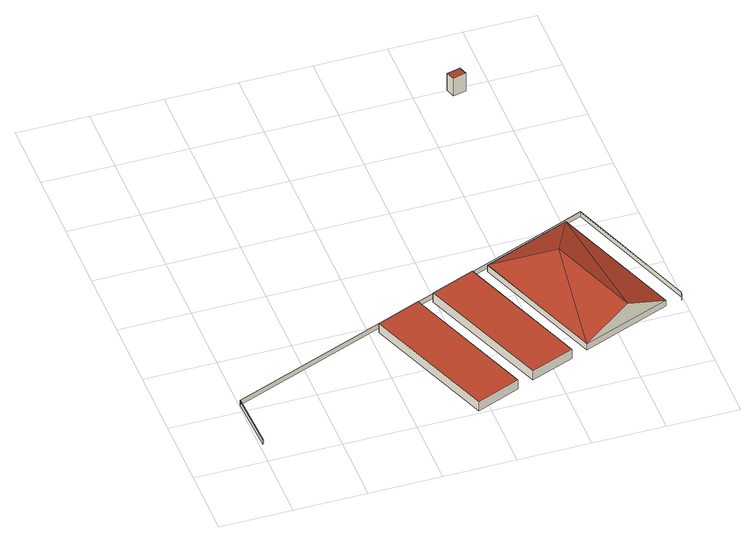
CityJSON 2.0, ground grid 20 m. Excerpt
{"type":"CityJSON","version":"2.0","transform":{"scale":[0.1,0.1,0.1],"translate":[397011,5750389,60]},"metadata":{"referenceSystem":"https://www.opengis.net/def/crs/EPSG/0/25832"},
"CityObjects":{
"building1":{"type":"Building","attributes":{"Gemeindeschluessel":"05558044","Geometrietyp2DReferenz":"3000","function":"31001_2740","roofType":"1000","measuredHeight":3},"geometry":[{"type":"Solid","lod":"2","boundaries":[[[[0,1,2,3]],[[4,5,1,0]],[[6,7,5,4]],[[3,2,7,6]],[[4,0,3,6]],[[1,5,7,2]]]],"semantics":{"surfaces":[{"type":"WallSurface"},{"type":"RoofSurface"},{"type":"GroundSurface"}],"values":[[0,0,0,0,1,2]]}}]},
"building2":{"type":"Building","attributes":{"Gemeindeschluessel":"05558044","Geometrietyp2DReferenz":"3000","function":"51009_1700","roofType":"1000","measuredHeight":1.47},"geometry":[{"type":"Solid","lod":"2","boundaries":[[[[8,9,10,11]],[[12,13,9,8]],[[14,15,13,12]],[[16,17,15,14]],[[18,19,17,16]],[[20,21,19,18]],[[22,23,21,20]],[[24,25,23,22]],[[26,27,25,24]],[[28,29,27,26]],[[30,31,29,28]],[[11,10,31,30]],[[28,26,24,22,20,18,16,14,12,8,11,30]],[[9,13,15,17,19,21,23,25,27,29,31,10]]]],"semantics":{"surfaces":[{"type":"WallSurface"},{"type":"RoofSurface"},{"type":"GroundSurface"}],"values":[[0,0,0,0,0,0,0,0,0,0,0,0,1,2]]}}]},
"building3":{"type":"Building","attributes":{"Gemeindeschluessel":"05558044","Geometrietyp2DReferenz":"3000","function":"31001_2740","roofType":"1000","measuredHeight":3},"geometry":[{"type":"Solid","lod":"2","boundaries":[[[[32,33,34,35]],[[36,37,33,32]],[[38,39,37,36]],[[35,34,39,38]],[[36,32,35,38]],[[33,37,39,34]]]],"semantics":{"surfaces":[{"type":"WallSurface"},{"type":"RoofSurface"},{"type":"GroundSurface"}],"values":[[0,0,0,0,1,2]]}}]},
"building4":{"type":"Building","attributes":{"Gemeindeschluessel":"05558044","Geometrietyp2DReferenz":"3000","function":"31001_2740","roofType":"5000","measuredHeight":8.05},"geometry":[{"type":"Solid","lod":"2","boundaries":[[[[40,41,42,43]],[[44,45,41,40]],[[46,47,45,44]],[[43,42,47,46]],[[48,49,40]],[[46,50,49]],[[46,49,48]],[[48,43,46]],[[50,44,40]],[[40,49,50]],[[44,50,46]],[[43,48,40]],[[41,45,47,42]]]],"semantics":{"surfaces":[{"type":"WallSurface"},{"type":"RoofSurface"},{"type":"GroundSurface"}],"values":[[0,0,0,0,1,1,1,1,1,1,0,0,2]]}}]},
"building5":{"type":"Building","attributes":{"Gemeindeschluessel":"05558044","Geometrietyp2DReferenz":"3000","function":"31001_2700","roofType":"2100","measuredHeight":6},"geometry":[{"type":"Solid","lod":"2","boundaries":[[[[51,52,53,54]],[[55,56,52,51]],[[57,58,56,55]],[[54,53,58,57]],[[55,51,54,57]],[[52,56,58,53]]]],"semantics":{"surfaces":[{"type":"WallSurface"},{"type":"RoofSurface"},{"type":"GroundSurface"}],"values":[[0,0,0,0,1,2]]}}]}
},
"vertices":[
[547,424,37],[547,424,7],[426,376,7],[426,376,37],[689,57,37],[689,57,7],[568,9,37],[568,9,7],
[937,588,21],[937,588,6],[2,227,6],[2,227,21],[1055,635,21],[1055,635,6],[1197,258,21],[1197,258,6],[1194,247,21],[1194,247,6],[1193,247,21],[1193,247,6],[1196,258,21],[1196,258,6],[1054,634,21],[1054,634,6],[938,587,21],[938,587,6],[3,226,21],[3,226,6],[10,65,21],[10,65,6],[8,65,21],[8,65,6],
[715,490,37],[715,490,7],[593,442,7],[593,442,37],[857,123,37],[857,123,7],[736,77,37],[736,77,7],
[1005,604,27],[1005,604,7],[761,508,7],[761,508,27],[1147,236,27],[1147,236,7],[903,141,27],[903,141,7],[763,509,28],[932,445,87],[1030,191,87],
[890,1201,63],[890,1201,7],[898,1174,7],[898,1174,67],[927,1210,63],[927,1210,7],[934,1183,67],[934,1183,7]
]}
